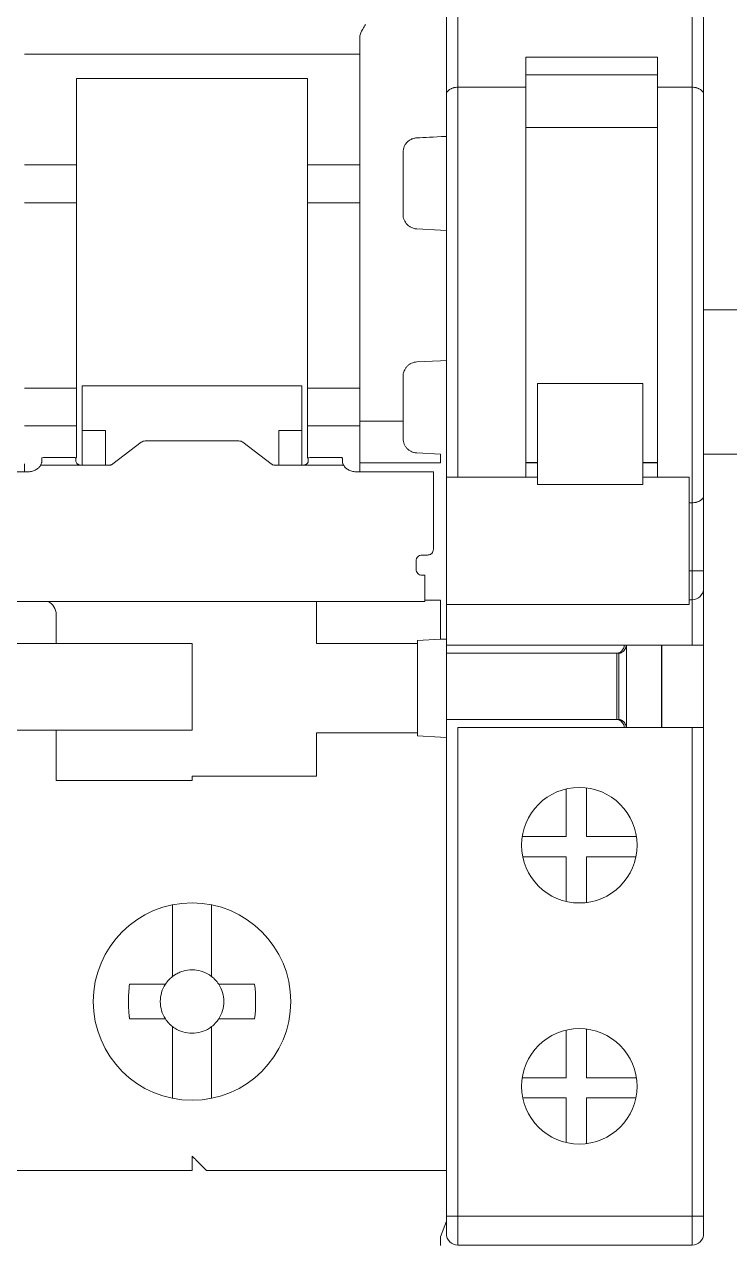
# Model space of a CAD drawing. Header units: millimetres. Extents: x 4137 to 6698, y 1400 to 3585.
# Drawn here: x 4920.81 to 4945.21, y 2550.88 to 2593.16 of the extents above; entities that cross this region are included whole.
import ezdxf

# ---------------------------------------------------------------- set-up
doc = ezdxf.new("R2010")
doc.units = ezdxf.units.MM
doc.layers.add('000-PI-Oprema', color=30, linetype='Continuous', lineweight=5)
doc.layers.add('002-PI-Kabelska kanalica', color=150, linetype='Continuous')

msp = doc.modelspace()

# ---------------------------------------------------------------- linework, layer by layer
at = {"layer": '000-PI-Oprema', "color": 0, "linetype": 'ByBlock', "lineweight": 0}
for p, q in [((4935.409, 2590.73), (4935.409, 2617.341)), ((4935.809, 2590.985), (4935.809, 2617.341)), ((4943.909, 2590.985), (4943.909, 2617.341)), ((4944.309, 2617.341), (4944.309, 2590.73)), ((4944.309, 2617.341), (4944.309, 2590.73)), ((4938.159, 2590.985), (4938.159, 2592.026)), ((4942.709, 2592.026), (4938.159, 2592.026)), ((4942.709, 2592.026), (4942.709, 2590.985)), ((4942.709, 2591.41), (4938.159, 2591.41)), ((4935.409, 2577.48), (4935.409, 2590.73)), ((4938.159, 2590.985), (4935.809, 2590.985)), ((4935.809, 2590.985), (4935.809, 2577.48)), ((4938.159, 2590.985), (4938.159, 2577.48)), ((4943.909, 2590.985), (4942.709, 2590.985)), ((4942.709, 2577.48), (4942.709, 2590.985)), ((4943.909, 2576.597), (4943.909, 2590.985)), ((4944.309, 2590.73), (4944.309, 2576.852)), ((4942.709, 2589.597), (4938.159, 2589.597)), ((4942.709, 2589.591), (4938.159, 2589.591)), ((4940.809, 2589.597), (4940.809, 2589.591)), ((4938.559, 2580.732), (4938.559, 2577.234)), ((4942.209, 2580.732), (4938.559, 2580.732)), ((4942.209, 2580.732), (4942.209, 2577.234)), ((4938.159, 2577.991), (4938.559, 2577.991)), ((4938.559, 2577.985), (4938.159, 2577.985)), ((4942.209, 2577.991), (4942.709, 2577.991)), ((4942.709, 2577.985), (4942.209, 2577.985)), ((4935.409, 2551.891), (4935.409, 2577.48)), ((4938.559, 2577.48), (4935.409, 2577.48)), ((4942.209, 2577.234), (4938.559, 2577.234)), ((4943.809, 2577.48), (4942.209, 2577.48)), ((4943.809, 2577.48), (4943.809, 2573.08)), ((4944.309, 2576.852), (4944.309, 2574.241)), ((4943.909, 2576.597), (4943.809, 2576.597)), ((4943.909, 2574.241), (4943.909, 2576.597)), ((4943.809, 2574.241), (4943.909, 2574.241)), ((4944.309, 2574.241), (4943.909, 2574.241)), ((4943.909, 2573.241), (4943.909, 2574.241)), ((4944.309, 2574.241), (4944.309, 2573.641)), ((4944.309, 2573.641), (4944.309, 2571.666)), ((4935.409, 2573.08), (4943.809, 2573.08)), ((4943.809, 2573.241), (4943.909, 2573.241)), ((4943.909, 2571.666), (4943.909, 2573.241)), ((4935.409, 2571.666), (4943.909, 2571.666)), ((4941.636, 2571.666), (4941.636, 2568.816)), ((4942.857, 2571.666), (4942.857, 2568.816)), ((4942.859, 2571.666), (4942.859, 2568.816)), ((4944.309, 2571.666), (4943.909, 2571.666)), ((4944.309, 2571.666), (4944.309, 2568.816)), ((4935.409, 2571.391), (4941.302, 2571.391)), ((4941.302, 2571.391), (4941.374, 2571.391)), ((4941.302, 2571.391), (4941.302, 2569.091)), ((4941.374, 2571.391), (4941.374, 2569.091)), ((4941.388, 2571.391), (4941.374, 2571.391)), ((4941.302, 2569.091), (4935.409, 2569.091)), ((4935.809, 2568.816), (4943.909, 2568.816)), ((4935.809, 2551.891), (4935.809, 2568.816)), ((4941.374, 2569.091), (4941.302, 2569.091)), ((4941.388, 2569.091), (4941.374, 2569.091)), ((4943.909, 2568.816), (4944.309, 2568.816)), ((4943.909, 2551.891), (4943.909, 2568.816)), ((4944.309, 2568.816), (4944.309, 2551.891)), ((4939.558, 2566.689), (4939.558, 2565.041)), ((4940.258, 2566.725), (4940.258, 2565.041)), ((4938.032, 2565.041), (4939.558, 2565.041)), ((4940.258, 2565.041), (4941.987, 2565.041)), ((4939.558, 2564.341), (4938.05, 2564.341)), ((4939.558, 2564.341), (4939.558, 2562.792)), ((4940.258, 2562.756), (4940.258, 2564.341)), ((4941.969, 2564.341), (4940.258, 2564.341)), ((4939.558, 2558.339), (4939.558, 2556.691)), ((4940.258, 2558.375), (4940.258, 2556.691)), ((4938.032, 2556.691), (4939.558, 2556.691)), ((4940.258, 2556.691), (4941.987, 2556.691)), ((4938.05, 2555.991), (4939.558, 2555.991)), ((4939.558, 2555.991), (4939.558, 2554.442)), ((4940.258, 2554.406), (4940.258, 2555.991)), ((4941.969, 2555.991), (4940.258, 2555.991)), ((4935.409, 2551.291), (4935.409, 2551.891)), ((4935.809, 2551.891), (4935.409, 2551.891)), ((4935.809, 2551.891), (4943.909, 2551.891)), ((4935.809, 2550.891), (4935.809, 2551.891)), ((4944.309, 2551.891), (4943.909, 2551.891)), ((4943.909, 2550.891), (4943.909, 2551.891)), ((4944.309, 2551.891), (4944.309, 2551.291)), ((4935.809, 2550.891), (4943.909, 2550.891))]:
    msp.add_line(p, q, dxfattribs=at)
at = {"layer": '000-PI-Oprema', "color": 0, "lineweight": 0}
for p, q in [((4932.409, 2592.13), (4920.809, 2592.13)), ((4922.609, 2590.459), (4922.609, 2591.284)), ((4930.609, 2591.284), (4922.609, 2591.284)), ((4930.609, 2591.284), (4930.609, 2590.459)), ((4922.609, 2590.459), (4922.609, 2588.295)), ((4930.609, 2588.295), (4930.609, 2590.459)), ((4935.409, 2588.902), (4935.409, 2586.028)), ((4920.809, 2588.295), (4922.609, 2588.295)), ((4922.609, 2588.295), (4922.609, 2586.984)), ((4930.609, 2586.984), (4930.609, 2588.295)), ((4930.609, 2588.295), (4932.409, 2588.295)), ((4922.609, 2586.984), (4920.809, 2586.984)), ((4922.609, 2586.984), (4922.609, 2580.572)), ((4930.609, 2580.572), (4930.609, 2586.984)), ((4932.409, 2586.984), (4930.609, 2586.984)), ((4934.383, 2586.082), (4935.209, 2586.039)), ((4935.209, 2586.039), (4935.409, 2586.028)), ((4935.209, 2581.518), (4934.383, 2581.475)), ((4935.409, 2581.528), (4935.209, 2581.518)), ((4935.409, 2581.528), (4935.409, 2580.355)), ((4920.809, 2580.572), (4922.609, 2580.572)), ((4922.609, 2580.572), (4922.609, 2579.261)), ((4922.809, 2579.098), (4922.809, 2580.649)), ((4922.809, 2580.649), (4930.409, 2580.649)), ((4930.409, 2580.649), (4930.409, 2579.098)), ((4930.609, 2580.65), (4930.604, 2580.65)), ((4930.609, 2579.261), (4930.609, 2580.572)), ((4930.609, 2580.572), (4932.409, 2580.572)), ((4922.609, 2579.261), (4920.809, 2579.261)), ((4922.609, 2579.261), (4922.609, 2578.158)), ((4930.609, 2578.137), (4930.609, 2579.261)), ((4930.609, 2579.261), (4932.409, 2579.261)), ((4933.909, 2579.428), (4932.409, 2579.428)), ((4922.809, 2579.098), (4923.609, 2579.098)), ((4922.809, 2577.896), (4922.809, 2579.098)), ((4923.609, 2579.098), (4923.609, 2577.896)), ((4929.609, 2579.098), (4930.409, 2579.098)), ((4929.609, 2577.896), (4929.609, 2579.098)), ((4930.409, 2579.098), (4930.409, 2577.896)), ((4923.868, 2577.941), (4924.851, 2578.694)), ((4924.992, 2578.739), (4928.227, 2578.739)), ((4928.368, 2578.694), (4929.351, 2577.941)), ((4921.409, 2578.073), (4921.409, 2578.151)), ((4922.392, 2578.169), (4921.609, 2578.169)), ((4922.592, 2578.151), (4922.592, 2578.073)), ((4930.626, 2578.073), (4930.626, 2578.151)), ((4931.61, 2578.169), (4930.826, 2578.169)), ((4931.81, 2578.151), (4931.81, 2578.073)), ((4932.409, 2577.678), (4932.409, 2578.101)), ((4934.383, 2578.325), (4935.209, 2578.282)), ((4914.71, 2577.666), (4920.909, 2577.666)), ((4920.809, 2577.949), (4920.809, 2577.666)), ((4921.367, 2577.896), (4922.792, 2577.896)), ((4923.727, 2577.896), (4922.792, 2577.896)), ((4930.426, 2577.896), (4929.492, 2577.896)), ((4931.851, 2577.896), (4930.426, 2577.896)), ((4932.31, 2577.666), (4934.959, 2577.666)), ((4935.209, 2577.982), (4932.409, 2577.982)), ((4934.959, 2577.666), (4934.959, 2577.054)), ((4934.959, 2574.988), (4934.959, 2576.397)), ((4934.759, 2574.789), (4934.559, 2574.789)), ((4934.359, 2574.589), (4934.359, 2574.29)), ((4935.409, 2574.395), (4935.409, 2574.228)), ((4934.559, 2574.091), (4934.659, 2574.091)), ((4934.659, 2574.002), (4934.659, 2574.091)), ((4935.409, 2574.078), (4935.409, 2571.881)), ((4905.059, 2573.181), (4930.559, 2573.181)), ((4930.559, 2573.18), (4934.66, 2573.18)), ((4930.909, 2573.18), (4930.909, 2571.728)), ((4935.209, 2573.228), (4934.659, 2573.228)), ((4935.209, 2573.228), (4935.209, 2571.87)), ((4921.909, 2571.728), (4921.909, 2572.728)), ((4918.809, 2571.728), (4921.909, 2571.728)), ((4922.309, 2571.728), (4921.909, 2571.728)), ((4926.609, 2571.728), (4922.309, 2571.728)), ((4926.609, 2568.728), (4926.609, 2571.728)), ((4931.309, 2571.728), (4930.909, 2571.728)), ((4931.309, 2571.728), (4934.409, 2571.728)), ((4934.409, 2571.828), (4935.209, 2571.87)), ((4934.409, 2571.728), (4934.409, 2571.828)), ((4934.409, 2568.628), (4934.409, 2571.728)), ((4935.409, 2571.881), (4935.209, 2571.87)), ((4935.409, 2571.881), (4935.409, 2568.476)), ((4935.414, 2569.428), (4935.409, 2569.428)), ((4921.909, 2568.728), (4918.809, 2568.728)), ((4921.909, 2566.978), (4921.909, 2568.728)), ((4921.909, 2568.728), (4922.309, 2568.728)), ((4922.309, 2568.728), (4926.609, 2568.728)), ((4931.309, 2568.628), (4930.909, 2568.628)), ((4930.909, 2567.128), (4930.909, 2568.628)), ((4931.309, 2568.628), (4934.409, 2568.628)), ((4934.409, 2568.528), (4934.409, 2568.628)), ((4935.209, 2568.486), (4934.409, 2568.528)), ((4935.409, 2568.476), (4935.209, 2568.486)), ((4935.409, 2568.476), (4935.409, 2554.328)), ((4926.609, 2567.128), (4926.609, 2566.978)), ((4926.609, 2567.128), (4930.909, 2567.128)), ((4926.609, 2566.978), (4921.909, 2566.978)), ((4935.409, 2564.828), (4935.414, 2564.828)), ((4925.934, 2562.679), (4925.934, 2562.604)), ((4925.934, 2562.604), (4925.934, 2560.484)), ((4927.284, 2562.604), (4927.284, 2562.679)), ((4927.284, 2560.197), (4927.284, 2562.604)), ((4924.446, 2559.928), (4925.303, 2559.928)), ((4928.773, 2559.928), (4927.915, 2559.928)), ((4925.303, 2558.728), (4924.446, 2558.728)), ((4928.773, 2558.728), (4927.915, 2558.728)), ((4925.934, 2558.172), (4925.934, 2556.052)), ((4927.284, 2556.052), (4927.284, 2558.172)), ((4925.934, 2556.052), (4925.934, 2555.977)), ((4927.284, 2555.977), (4927.284, 2556.052)), ((4935.409, 2554.328), (4935.409, 2551.728)), ((4926.609, 2553.478), (4917.809, 2553.478)), ((4935.409, 2553.478), (4927.109, 2553.478)), ((4935.409, 2551.728), (4935.209, 2551.178))]:
    msp.add_line(p, q, dxfattribs=at)
at = {"layer": '000-PI-Oprema', "color": 0, "linetype": 'ByBlock', "lineweight": 0}
for centre in [(4940.009, 2564.741), (4940.009, 2556.391)]:
    msp.add_circle(centre, 2, dxfattribs=at)
at = {"layer": '000-PI-Oprema', "color": 0, "lineweight": 0}
msp.add_circle((4926.609, 2559.328), 3.418, dxfattribs=at)
at = {"layer": '000-PI-Oprema', "color": 0, "linetype": 'ByBlock', "lineweight": 0}
for centre, start, end in [((4943.909, 2573.641), 270, 0), ((4935.809, 2551.291), 180, 270), ((4943.909, 2551.291), 270, 0)]:
    msp.add_arc(centre, 0.4, start, end, dxfattribs=at)
at = {"layer": '000-PI-Oprema', "color": 0, "lineweight": 0}
for centre, radius, start, end in [((4921.409, 2572.728), 0.5, 0, 64.7859), ((4926.609, 2559.328), 1.1, 123.0557, 133.0681), ((4926.609, 2559.328), 1.1, 46.9319, 56.9443), ((4926.609, 2559.328), 1.1, 136.9319, 146.9443), ((4926.609, 2559.328), 1.1, 135, 136.9319), ((4926.609, 2559.328), 1.1, 133.0681, 135), ((4926.609, 2559.328), 1.1, 45, 46.9319), ((4926.609, 2559.328), 1.1, 43.0681, 45), ((4926.609, 2559.328), 1.1, 33.0557, 43.0681), ((4926.609, 2559.328), 1.1, 213.0557, 223.0681), ((4926.609, 2559.328), 1.1, 223.0681, 225), ((4926.609, 2559.328), 1.1, 225, 226.9319), ((4926.609, 2559.328), 1.1, 313.0681, 315), ((4926.609, 2559.328), 1.1, 315, 316.9319), ((4926.609, 2559.328), 1.1, 316.9319, 326.9443), ((4926.609, 2559.328), 1.1, 226.9319, 236.9443), ((4926.609, 2559.328), 1.1, 303.0557, 313.0681)]:
    msp.add_arc(centre, radius, start, end, dxfattribs=at)
for points, knots in [([(4932.409, 2592.671), (4932.41, 2592.692), (4932.412, 2592.736), (4932.427, 2592.802), (4932.448, 2592.868), (4932.478, 2592.935), (4932.529, 2593.034), (4932.576, 2593.109), (4932.609, 2593.161)], [0, 0, 0, 0, 0.117336, 0.242611, 0.377617, 0.505972, 0.652001, 1, 1, 1, 1]), ([(4935.409, 2593.161), (4935.409, 2593.129), (4935.409, 2593.065), (4935.409, 2592.969), (4935.409, 2592.874), (4935.409, 2592.747), (4935.409, 2592.59), (4935.409, 2592.414), (4935.409, 2592.254), (4935.409, 2592.117), (4935.409, 2592.002), (4935.409, 2591.947), (4935.409, 2591.919)], [0, 0, 0, 0, 0.061391, 0.122427, 0.18342, 0.24468, 0.372209, 0.500076, 0.627605, 0.755472, 0.877481, 1, 1, 1, 1]), ([(4932.409, 2592.517), (4932.409, 2592.527), (4932.409, 2592.546), (4932.409, 2592.582), (4932.409, 2592.623), (4932.409, 2592.655), (4932.409, 2592.671)], [0, 0, 0, 0, 0.251193, 0.5, 0.748807, 1, 1, 1, 1]), ([(4932.409, 2589.455), (4932.409, 2589.539), (4932.409, 2589.705), (4932.409, 2589.947), (4932.409, 2590.181), (4932.409, 2590.409), (4932.409, 2590.629), (4932.409, 2590.842), (4932.409, 2591.047), (4932.409, 2591.311), (4932.409, 2591.621), (4932.409, 2591.957), (4932.409, 2592.26), (4932.409, 2592.431), (4932.409, 2592.517)], [0, 0, 0, 0, 0.062754, 0.125301, 0.187708, 0.250043, 0.312375, 0.374772, 0.437302, 0.500033, 0.625237, 0.749935, 0.874674, 1, 1, 1, 1]), ([(4935.409, 2591.919), (4935.409, 2591.882), (4935.409, 2591.809), (4935.409, 2591.689), (4935.409, 2591.563), (4935.409, 2591.428), (4935.409, 2591.287), (4935.409, 2591.138), (4935.409, 2590.982), (4935.409, 2590.764), (4935.409, 2590.475), (4935.409, 2590.103), (4935.409, 2589.708), (4935.409, 2589.425), (4935.409, 2589.284)], [0, 0, 0, 0, 0.062728, 0.125272, 0.18769, 0.250045, 0.312396, 0.374803, 0.437328, 0.500029, 0.625194, 0.749922, 0.874696, 1, 1, 1, 1]), ([(4932.409, 2588.062), (4932.409, 2588.133), (4932.409, 2588.275), (4932.409, 2588.483), (4932.409, 2588.687), (4932.409, 2588.886), (4932.409, 2589.081), (4932.409, 2589.271), (4932.409, 2589.394), (4932.409, 2589.455)], [0, 0, 0, 0, 0.143512, 0.28637, 0.428834, 0.571166, 0.71363, 0.856488, 1, 1, 1, 1]), ([(4934.383, 2589.231), (4934.365, 2589.23), (4934.327, 2589.227), (4934.272, 2589.214), (4934.216, 2589.195), (4934.161, 2589.168), (4934.109, 2589.134), (4934.054, 2589.087), (4933.997, 2589.02), (4933.948, 2588.933), (4933.915, 2588.834), (4933.911, 2588.766), (4933.909, 2588.732)], [0, 0, 0, 0, 0.067869, 0.138425, 0.211987, 0.288836, 0.369219, 0.453352, 0.573685, 0.721104, 0.860335, 1, 1, 1, 1]), ([(4933.909, 2588.732), (4933.909, 2588.666), (4933.909, 2588.535), (4933.909, 2588.334), (4933.909, 2588.197), (4933.909, 2588.129)], [0, 0, 0, 0, 0.333419, 0.666581, 1, 1, 1, 1]), ([(4932.409, 2579.495), (4932.409, 2579.609), (4932.409, 2579.836), (4932.409, 2580.182), (4932.409, 2580.53), (4932.409, 2580.88), (4932.409, 2581.233), (4932.409, 2581.83), (4932.409, 2582.678), (4932.409, 2583.778), (4932.409, 2584.878), (4932.409, 2585.845), (4932.409, 2586.677), (4932.409, 2587.377), (4932.409, 2587.833), (4932.409, 2588.062)], [0, 0, 0, 0, 0.041431, 0.082793, 0.124119, 0.165441, 0.206793, 0.248207, 0.374079, 0.500012, 0.625883, 0.751817, 0.834548, 0.917188, 1, 1, 1, 1]), ([(4933.909, 2588.129), (4933.909, 2588.027), (4933.909, 2587.824), (4933.909, 2587.517), (4933.909, 2587.207), (4933.909, 2586.895), (4933.909, 2586.686), (4933.909, 2586.581)], [0, 0, 0, 0, 0.200123, 0.400061, 0.599939, 0.799877, 1, 1, 1, 1]), ([(4934.383, 2586.082), (4934.362, 2586.084), (4934.321, 2586.087), (4934.26, 2586.103), (4934.191, 2586.129), (4934.118, 2586.171), (4934.046, 2586.233), (4933.987, 2586.308), (4933.943, 2586.393), (4933.915, 2586.485), (4933.911, 2586.549), (4933.909, 2586.581)], [0, 0, 0, 0, 0.082209, 0.16366, 0.245689, 0.369303, 0.493372, 0.618767, 0.744744, 0.872104, 1, 1, 1, 1]), ([(4935.409, 2586.028), (4935.409, 2585.922), (4935.409, 2585.709), (4935.409, 2585.389), (4935.409, 2585.069), (4935.409, 2584.747), (4935.409, 2584.425), (4935.409, 2584.102), (4935.409, 2583.697), (4935.409, 2583.212), (4935.409, 2582.648), (4935.409, 2582.086), (4935.409, 2581.714), (4935.409, 2581.528)], [0, 0, 0, 0, 0.071572, 0.143012, 0.214372, 0.285701, 0.357051, 0.428472, 0.500015, 0.625079, 0.749917, 0.8748, 1, 1, 1, 1]), ([(4933.909, 2580.975), (4933.91, 2580.997), (4933.912, 2581.039), (4933.924, 2581.102), (4933.948, 2581.172), (4933.987, 2581.248), (4934.046, 2581.323), (4934.118, 2581.385), (4934.2, 2581.432), (4934.289, 2581.465), (4934.352, 2581.471), (4934.383, 2581.475)], [0, 0, 0, 0, 0.085573, 0.170275, 0.255463, 0.381339, 0.506835, 0.630803, 0.754517, 0.877108, 1, 1, 1, 1]), ([(4933.909, 2580.975), (4933.909, 2580.87), (4933.909, 2580.661), (4933.909, 2580.349), (4933.909, 2580.04), (4933.909, 2579.732), (4933.909, 2579.529), (4933.909, 2579.428)], [0, 0, 0, 0, 0.200123, 0.400061, 0.599939, 0.799877, 1, 1, 1, 1]), ([(4935.409, 2580.378), (4935.409, 2580.364), (4935.409, 2580.336), (4935.409, 2580.114), (4935.409, 2579.766), (4935.409, 2579.308), (4935.409, 2578.926), (4935.409, 2578.654)], [0, 0, 0, 0, 0.201961, 0.403921, 0.605881, 0.807842, 1, 1, 1, 1]), ([(4932.409, 2578.101), (4932.409, 2578.162), (4932.409, 2578.285), (4932.409, 2578.475), (4932.409, 2578.67), (4932.409, 2578.869), (4932.409, 2579.073), (4932.409, 2579.281), (4932.409, 2579.423), (4932.409, 2579.495)], [0, 0, 0, 0, 0.143512, 0.28637, 0.428834, 0.571166, 0.71363, 0.856488, 1, 1, 1, 1]), ([(4933.909, 2579.428), (4933.909, 2579.359), (4933.909, 2579.223), (4933.909, 2579.021), (4933.909, 2578.89), (4933.909, 2578.824)], [0, 0, 0, 0, 0.333419, 0.666581, 1, 1, 1, 1]), ([(4934.383, 2578.325), (4934.364, 2578.327), (4934.326, 2578.33), (4934.269, 2578.343), (4934.203, 2578.366), (4934.131, 2578.405), (4934.058, 2578.465), (4933.995, 2578.539), (4933.947, 2578.626), (4933.915, 2578.722), (4933.911, 2578.79), (4933.909, 2578.824)], [0, 0, 0, 0, 0.070997, 0.142096, 0.214572, 0.332081, 0.453288, 0.585757, 0.721078, 0.860541, 1, 1, 1, 1]), ([(4921.409, 2578.023), (4921.409, 2578.014), (4921.408, 2577.997), (4921.4, 2577.966), (4921.387, 2577.932), (4921.374, 2577.908), (4921.367, 2577.896)], [0, 0, 0, 0, 0.256458, 0.506841, 0.753776, 1, 1, 1, 1]), ([(4921.409, 2578.151), (4921.409, 2578.156), (4921.431, 2578.16), (4921.505, 2578.167), (4921.557, 2578.169), (4921.609, 2578.169)], [0, 0, 0, 0, 0.5, 0.5, 1, 1, 1, 1]), ([(4922.592, 2578.151), (4922.592, 2578.153), (4922.59, 2578.155), (4922.579, 2578.158), (4922.56, 2578.161), (4922.527, 2578.165), (4922.472, 2578.168), (4922.419, 2578.169), (4922.392, 2578.169)], [0, 0, 0, 0, 0.128148, 0.251094, 0.373747, 0.501054, 0.748354, 1, 1, 1, 1]), ([(4922.792, 2577.896), (4922.779, 2577.897), (4922.752, 2577.898), (4922.714, 2577.907), (4922.679, 2577.921), (4922.639, 2577.945), (4922.6, 2577.983), (4922.595, 2578.009), (4922.592, 2578.023)], [0, 0, 0, 0, 0.128818, 0.251822, 0.37424, 0.501366, 0.746636, 1, 1, 1, 1]), ([(4930.626, 2578.023), (4930.626, 2578.016), (4930.625, 2578.003), (4930.613, 2577.982), (4930.595, 2577.96), (4930.562, 2577.933), (4930.507, 2577.903), (4930.453, 2577.898), (4930.426, 2577.896)], [0, 0, 0, 0, 0.130698, 0.254597, 0.376443, 0.501216, 0.749391, 1, 1, 1, 1]), ([(4930.626, 2578.151), (4930.626, 2578.156), (4930.648, 2578.16), (4930.722, 2578.167), (4930.774, 2578.169), (4930.826, 2578.169)], [0, 0, 0, 0, 0.5, 0.5, 1, 1, 1, 1]), ([(4931.81, 2578.151), (4931.809, 2578.153), (4931.807, 2578.155), (4931.796, 2578.158), (4931.777, 2578.161), (4931.744, 2578.165), (4931.689, 2578.168), (4931.636, 2578.169), (4931.61, 2578.169)], [0, 0, 0, 0, 0.128148, 0.251094, 0.373747, 0.501054, 0.748354, 1, 1, 1, 1]), ([(4931.851, 2577.896), (4931.845, 2577.908), (4931.832, 2577.932), (4931.819, 2577.966), (4931.811, 2577.997), (4931.81, 2578.014), (4931.81, 2578.023)], [0, 0, 0, 0, 0.246224, 0.493159, 0.743542, 1, 1, 1, 1]), ([(4935.409, 2578.272), (4935.409, 2578.201), (4935.409, 2578.059), (4935.409, 2577.852), (4935.409, 2577.651), (4935.409, 2577.456), (4935.409, 2577.267), (4935.409, 2577.085), (4935.409, 2576.908), (4935.409, 2576.681), (4935.409, 2576.415), (4935.409, 2576.125), (4935.409, 2575.862), (4935.409, 2575.712), (4935.409, 2575.637)], [0, 0, 0, 0, 0.062728, 0.125272, 0.18769, 0.250045, 0.312396, 0.374803, 0.437328, 0.500029, 0.625194, 0.749922, 0.874696, 1, 1, 1, 1]), ([(4921.367, 2577.896), (4921.357, 2577.879), (4921.335, 2577.846), (4921.292, 2577.801), (4921.242, 2577.762), (4921.165, 2577.717), (4921.055, 2577.675), (4920.958, 2577.669), (4920.909, 2577.666)], [0, 0, 0, 0, 0.126929, 0.250928, 0.374602, 0.500576, 0.748126, 1, 1, 1, 1]), ([(4923.868, 2577.941), (4923.858, 2577.934), (4923.838, 2577.921), (4923.804, 2577.907), (4923.766, 2577.898), (4923.74, 2577.897), (4923.727, 2577.896)], [0, 0, 0, 0, 0.25487, 0.5, 0.74513, 1, 1, 1, 1]), ([(4929.492, 2577.896), (4929.479, 2577.897), (4929.453, 2577.898), (4929.415, 2577.907), (4929.38, 2577.921), (4929.361, 2577.934), (4929.351, 2577.941)], [0, 0, 0, 0, 0.25487, 0.5, 0.74513, 1, 1, 1, 1]), ([(4932.31, 2577.666), (4932.285, 2577.667), (4932.237, 2577.669), (4932.166, 2577.681), (4932.098, 2577.701), (4932.015, 2577.737), (4931.92, 2577.798), (4931.875, 2577.863), (4931.851, 2577.896)], [0, 0, 0, 0, 0.126929, 0.250928, 0.374602, 0.500576, 0.748126, 1, 1, 1, 1]), ([(4935.409, 2575.637), (4935.409, 2575.624), (4935.409, 2575.597), (4935.409, 2575.55), (4935.409, 2575.497), (4935.409, 2575.417), (4935.409, 2575.302), (4935.409, 2575.142), (4935.409, 2574.966), (4935.409, 2574.78), (4935.409, 2574.588), (4935.409, 2574.46), (4935.409, 2574.395)], [0, 0, 0, 0, 0.061391, 0.122427, 0.18342, 0.24468, 0.372209, 0.500076, 0.627605, 0.755472, 0.877481, 1, 1, 1, 1]), ([(4934.559, 2574.789), (4934.507, 2574.789), (4934.455, 2574.767), (4934.381, 2574.693), (4934.359, 2574.641), (4934.359, 2574.589)], [0, 0, 0, 0, 0.5, 0.5, 1, 1, 1, 1]), ([(4934.759, 2574.789), (4934.773, 2574.789), (4934.799, 2574.791), (4934.837, 2574.802), (4934.871, 2574.821), (4934.911, 2574.854), (4934.951, 2574.909), (4934.957, 2574.961), (4934.959, 2574.988)], [0, 0, 0, 0, 0.128148, 0.251094, 0.373747, 0.501054, 0.748354, 1, 1, 1, 1]), ([(4934.359, 2574.29), (4934.359, 2574.238), (4934.381, 2574.186), (4934.455, 2574.113), (4934.507, 2574.091), (4934.559, 2574.091)], [0, 0, 0, 0, 0.5, 0.5, 1, 1, 1, 1]), ([(4935.409, 2574.228), (4935.409, 2574.215), (4935.409, 2574.189), (4935.409, 2574.152), (4935.409, 2574.116), (4935.409, 2574.084), (4935.409, 2574.08), (4935.409, 2574.078)], [0, 0, 0, 0, 0.169382, 0.332374, 0.500748, 0.7482, 1, 1, 1, 1]), ([(4934.659, 2574.002), (4934.659, 2573.885), (4934.659, 2573.652), (4934.659, 2573.375), (4934.659, 2573.203), (4934.659, 2573.195), (4934.66, 2573.18)], [0, 0, 0, 0, 0.264619, 0.529237, 0.793855, 1, 1, 1, 1]), ([(4927.209, 2560.25), (4927.12, 2560.308), (4927.022, 2560.353), (4926.82, 2560.413), (4926.716, 2560.428), (4926.504, 2560.428), (4926.399, 2560.413), (4926.247, 2560.368), (4926.197, 2560.349), (4926.125, 2560.316), (4926.101, 2560.304), (4926.066, 2560.285), (4926.055, 2560.278), (4926.037, 2560.268), (4926.029, 2560.263), (4926.021, 2560.257), (4926.015, 2560.254), (4926.011, 2560.253), (4926.009, 2560.25)], [0, 0, 0, 0, 0.25, 0.25, 0.5, 0.5, 0.75, 0.75, 0.875, 0.875, 0.9375, 0.9375, 0.96875, 0.96875, 0.984375, 0.992187, 0.992187, 1, 1, 1, 1]), ([(4924.446, 2559.928), (4924.421, 2559.729), (4924.409, 2559.529), (4924.409, 2559.228), (4924.412, 2559.128), (4924.421, 2558.978), (4924.425, 2558.928), (4924.432, 2558.853), (4924.436, 2558.815), (4924.44, 2558.772), (4924.443, 2558.75), (4924.444, 2558.741), (4924.445, 2558.734), (4924.447, 2558.731), (4924.446, 2558.728)], [0, 0, 0, 0, 0.5, 0.5, 0.75, 0.75, 0.875, 0.875, 0.9375, 0.96875, 0.984375, 0.992188, 0.992188, 1, 1, 1, 1]), ([(4925.687, 2559.928), (4925.571, 2559.75), (4925.509, 2559.542), (4925.509, 2559.116), (4925.571, 2558.907), (4925.688, 2558.728)], [0, 0, 0, 0, 0.5, 0.5, 1, 1, 1, 1]), ([(4927.531, 2558.728), (4927.648, 2558.907), (4927.709, 2559.116), (4927.71, 2559.539), (4927.648, 2559.75), (4927.532, 2559.928)], [0, 0, 0, 0, 0.5, 0.5, 1, 1, 1, 1]), ([(4926.009, 2558.406), (4926.187, 2558.29), (4926.395, 2558.229), (4926.82, 2558.228), (4927.031, 2558.29), (4927.209, 2558.406)], [0, 0, 0, 0, 0.5, 0.5, 1, 1, 1, 1]), ([(4926.609, 2553.978), (4926.609, 2553.957), (4926.609, 2553.915), (4926.609, 2553.853), (4926.609, 2553.781), (4926.609, 2553.702), (4926.609, 2553.623), (4926.609, 2553.557), (4926.609, 2553.512), (4926.609, 2553.483), (4926.609, 2553.48), (4926.609, 2553.478)], [0, 0, 0, 0, 0.080758, 0.160392, 0.240099, 0.368585, 0.500066, 0.628554, 0.760036, 0.877963, 1, 1, 1, 1]), ([(4926.609, 2553.978), (4926.63, 2553.958), (4926.668, 2553.92), (4926.72, 2553.867), (4926.763, 2553.824), (4926.821, 2553.767), (4926.888, 2553.699), (4926.965, 2553.623), (4927.027, 2553.56), (4927.074, 2553.513), (4927.104, 2553.484), (4927.108, 2553.48), (4927.109, 2553.478)], [0, 0, 0, 0, 0.090531, 0.16862, 0.234268, 0.287481, 0.430984, 0.554468, 0.680793, 0.795506, 0.900919, 1, 1, 1, 1]), ([(4935.209, 2550.878), (4935.209, 2550.878), (4935.209, 2550.932), (4935.209, 2551.069), (4935.209, 2551.121), (4935.209, 2551.178)], [0, 0, 0, 0, 0.5, 0.5, 0.737757, 0.737757, 0.737757, 0.737757])]:
    msp.add_open_spline(points, degree=3, knots=knots, dxfattribs=at)
at = {"layer": '000-PI-Oprema', "color": 0, "linetype": 'ByBlock', "lineweight": 0}
for points, knots in [([(4935.409, 2590.73), (4935.409, 2590.734), (4935.41, 2590.738), (4935.41, 2590.745), (4935.411, 2590.757), (4935.414, 2590.769), (4935.42, 2590.792), (4935.427, 2590.807), (4935.44, 2590.829), (4935.445, 2590.836), (4935.456, 2590.85), (4935.468, 2590.864), (4935.482, 2590.878), (4935.497, 2590.891), (4935.506, 2590.897), (4935.532, 2590.915), (4935.552, 2590.926), (4935.584, 2590.941), (4935.596, 2590.946), (4935.619, 2590.955), (4935.644, 2590.963), (4935.67, 2590.969), (4935.69, 2590.973), (4935.697, 2590.975), (4935.711, 2590.977), (4935.717, 2590.978), (4935.752, 2590.983), (4935.78, 2590.985), (4935.809, 2590.985)], [0, 0, 0, 0, 0.03125, 0.03125, 0.0625, 0.125, 0.125, 0.25, 0.25, 0.3125, 0.3125, 0.375, 0.4375, 0.4375, 0.5, 0.5, 0.625, 0.625, 0.6875, 0.6875, 0.75, 0.8125, 0.8125, 0.84375, 0.84375, 0.875, 0.875, 1, 1, 1, 1]), ([(4943.909, 2590.985), (4943.938, 2590.985), (4943.967, 2590.983), (4944.001, 2590.978), (4944.008, 2590.977), (4944.022, 2590.975), (4944.029, 2590.973), (4944.049, 2590.969), (4944.075, 2590.963), (4944.099, 2590.955), (4944.123, 2590.946), (4944.134, 2590.941), (4944.167, 2590.926), (4944.187, 2590.915), (4944.213, 2590.897), (4944.221, 2590.891), (4944.237, 2590.878), (4944.251, 2590.864), (4944.263, 2590.85), (4944.274, 2590.836), (4944.279, 2590.829), (4944.292, 2590.807), (4944.299, 2590.792), (4944.305, 2590.769), (4944.307, 2590.757), (4944.309, 2590.745), (4944.309, 2590.738), (4944.309, 2590.734), (4944.309, 2590.73)], [0, 0, 0, 0, 0.125, 0.125, 0.15625, 0.15625, 0.1875, 0.1875, 0.25, 0.3125, 0.3125, 0.375, 0.375, 0.5, 0.5, 0.5625, 0.5625, 0.625, 0.6875, 0.6875, 0.75, 0.75, 0.875, 0.875, 0.9375, 0.96875, 0.96875, 1, 1, 1, 1]), ([(4943.909, 2576.597), (4943.938, 2576.597), (4943.967, 2576.599), (4944.001, 2576.604), (4944.008, 2576.605), (4944.022, 2576.607), (4944.029, 2576.608), (4944.049, 2576.613), (4944.075, 2576.619), (4944.099, 2576.627), (4944.123, 2576.636), (4944.134, 2576.64), (4944.167, 2576.655), (4944.187, 2576.667), (4944.213, 2576.685), (4944.221, 2576.691), (4944.237, 2576.704), (4944.251, 2576.717), (4944.263, 2576.731), (4944.274, 2576.746), (4944.279, 2576.753), (4944.292, 2576.775), (4944.299, 2576.79), (4944.305, 2576.813), (4944.307, 2576.825), (4944.309, 2576.836), (4944.309, 2576.844), (4944.309, 2576.848), (4944.309, 2576.852)], [0, 0, 0, 0, 0.125, 0.125, 0.15625, 0.15625, 0.1875, 0.1875, 0.25, 0.3125, 0.3125, 0.375, 0.375, 0.5, 0.5, 0.5625, 0.5625, 0.625, 0.6875, 0.6875, 0.75, 0.75, 0.875, 0.875, 0.9375, 0.96875, 0.96875, 1, 1, 1, 1]), ([(4941.308, 2571.391), (4941.328, 2571.391), (4941.369, 2571.397), (4941.431, 2571.427), (4941.486, 2571.474), (4941.531, 2571.536), (4941.557, 2571.602), (4941.565, 2571.647), (4941.566, 2571.666)], [0, 0, 0, 0, 0.175586, 0.351172, 0.526758, 0.702344, 0.87793, 1, 1, 1, 1]), ([(4941.635, 2571.666), (4941.634, 2571.654), (4941.632, 2571.642), (4941.628, 2571.62), (4941.625, 2571.61), (4941.62, 2571.59), (4941.616, 2571.581), (4941.605, 2571.552), (4941.596, 2571.535), (4941.58, 2571.51), (4941.574, 2571.501), (4941.562, 2571.486), (4941.55, 2571.471), (4941.536, 2571.458), (4941.523, 2571.446), (4941.516, 2571.441), (4941.494, 2571.425), (4941.48, 2571.416), (4941.459, 2571.406), (4941.452, 2571.404), (4941.438, 2571.399), (4941.431, 2571.397), (4941.411, 2571.392), (4941.399, 2571.391), (4941.388, 2571.391)], [0, 0, 0, 0, 0.07828, 0.07828, 0.144117, 0.144117, 0.209954, 0.209954, 0.341628, 0.341628, 0.407465, 0.407465, 0.473303, 0.53914, 0.53914, 0.604977, 0.604977, 0.736651, 0.736651, 0.802488, 0.802488, 0.868326, 0.868326, 1, 1, 1, 1]), ([(4941.566, 2568.816), (4941.565, 2568.835), (4941.557, 2568.88), (4941.531, 2568.946), (4941.486, 2569.008), (4941.431, 2569.055), (4941.369, 2569.084), (4941.328, 2569.091), (4941.308, 2569.091)], [0, 0, 0, 0, 0.122057, 0.297646, 0.473234, 0.648823, 0.824411, 1, 1, 1, 1]), ([(4941.388, 2569.091), (4941.399, 2569.091), (4941.411, 2569.089), (4941.431, 2569.085), (4941.438, 2569.083), (4941.452, 2569.078), (4941.459, 2569.075), (4941.48, 2569.065), (4941.494, 2569.057), (4941.515, 2569.041), (4941.523, 2569.036), (4941.536, 2569.023), (4941.55, 2569.01), (4941.562, 2568.996), (4941.574, 2568.98), (4941.58, 2568.972), (4941.596, 2568.947), (4941.605, 2568.929), (4941.616, 2568.901), (4941.62, 2568.891), (4941.625, 2568.872), (4941.628, 2568.862), (4941.632, 2568.84), (4941.634, 2568.828), (4941.635, 2568.816)], [0, 0, 0, 0, 0.131674, 0.131674, 0.197511, 0.197511, 0.263348, 0.263348, 0.395022, 0.395022, 0.46086, 0.46086, 0.526697, 0.592534, 0.592534, 0.658371, 0.658371, 0.790045, 0.790045, 0.855882, 0.855882, 0.921719, 0.921719, 1, 1, 1, 1])]:
    msp.add_open_spline(points, degree=3, knots=knots, dxfattribs=at)
at = {"layer": '000-PI-Oprema', "color": 0, "lineweight": 0}
for points in [[(4934.383, 2589.231), (4934.659, 2589.246), (4934.934, 2589.26), (4935.409, 2589.284)], [(4935.409, 2588.902), (4935.409, 2589.132), (4935.409, 2589.269), (4935.409, 2589.284)], [(4924.851, 2578.694), (4924.888, 2578.722), (4924.94, 2578.739), (4924.992, 2578.739)], [(4928.227, 2578.739), (4928.279, 2578.739), (4928.331, 2578.722), (4928.368, 2578.694)], [(4935.409, 2578.272), (4935.409, 2578.287), (4935.409, 2578.424), (4935.409, 2578.654)], [(4921.409, 2578.073), (4921.409, 2578.067), (4921.409, 2578.05), (4921.409, 2578.023)], [(4922.592, 2578.023), (4922.592, 2578.05), (4922.592, 2578.067), (4922.592, 2578.073)], [(4930.626, 2578.073), (4930.626, 2578.067), (4930.626, 2578.05), (4930.626, 2578.023)], [(4931.81, 2578.023), (4931.81, 2578.05), (4931.81, 2578.067), (4931.81, 2578.073)], [(4935.209, 2577.982), (4935.209, 2578.079), (4935.209, 2578.179), (4935.209, 2578.282)], [(4934.959, 2576.397), (4934.959, 2576.631), (4934.959, 2576.873), (4934.959, 2577.054)], [(4925.934, 2560.484), (4925.934, 2560.447), (4925.934, 2560.408), (4925.934, 2560.197)], [(4925.303, 2559.928), (4925.427, 2559.928), (4925.553, 2559.928), (4925.687, 2559.928)], [(4927.915, 2559.928), (4927.792, 2559.928), (4927.665, 2559.928), (4927.531, 2559.928)], [(4928.773, 2559.928), (4928.821, 2559.53), (4928.821, 2559.126), (4928.773, 2558.728)], [(4925.303, 2558.728), (4925.427, 2558.728), (4925.553, 2558.728), (4925.687, 2558.728)], [(4927.531, 2558.728), (4927.665, 2558.728), (4927.792, 2558.728), (4927.915, 2558.728)], [(4925.934, 2558.46), (4925.934, 2558.248), (4925.934, 2558.21), (4925.934, 2558.172)], [(4927.284, 2558.46), (4927.284, 2558.248), (4927.284, 2558.21), (4927.284, 2558.172)]]:
    msp.add_open_spline(points, degree=3, dxfattribs=at)
at = {"layer": '002-PI-Kabelska kanalica', "color": 0, "linetype": 'ByBlock', "lineweight": 0, "ltscale": 0.25}
for p, q in [((4944.309, 2583.278), (4986.448, 2583.278)), ((4986.448, 2578.278), (4944.309, 2578.278))]:
    msp.add_line(p, q, dxfattribs=at)

doc.saveas('drawing.dxf')
